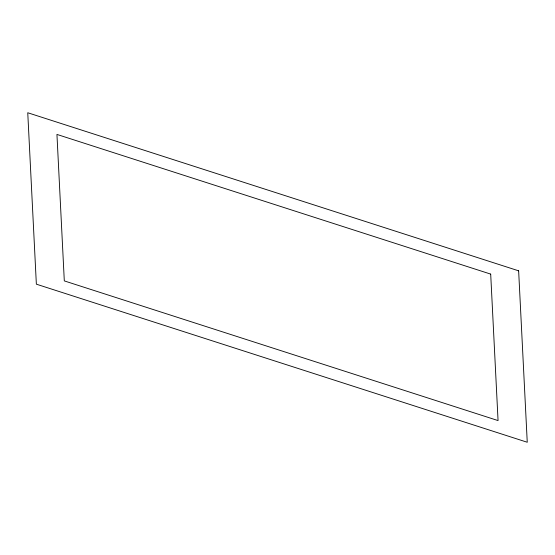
<?xml version="1.0" encoding="UTF-8"?>
<svg xmlns="http://www.w3.org/2000/svg" width="555" height="555" viewBox="0 0 555 555"><rect width="100%" height="100%" fill="white"/><g stroke="black" fill="none" stroke-linecap="round" stroke-linejoin="round"><path stroke-width="0.83" d="M518.641 270.826L27.75 112.748L36.359 284.174L527.25 442.252L518.641 270.826M490.696 274.101L56.943 134.421L64.304 280.899L498.057 420.579L490.696 274.101"/></g></svg>
